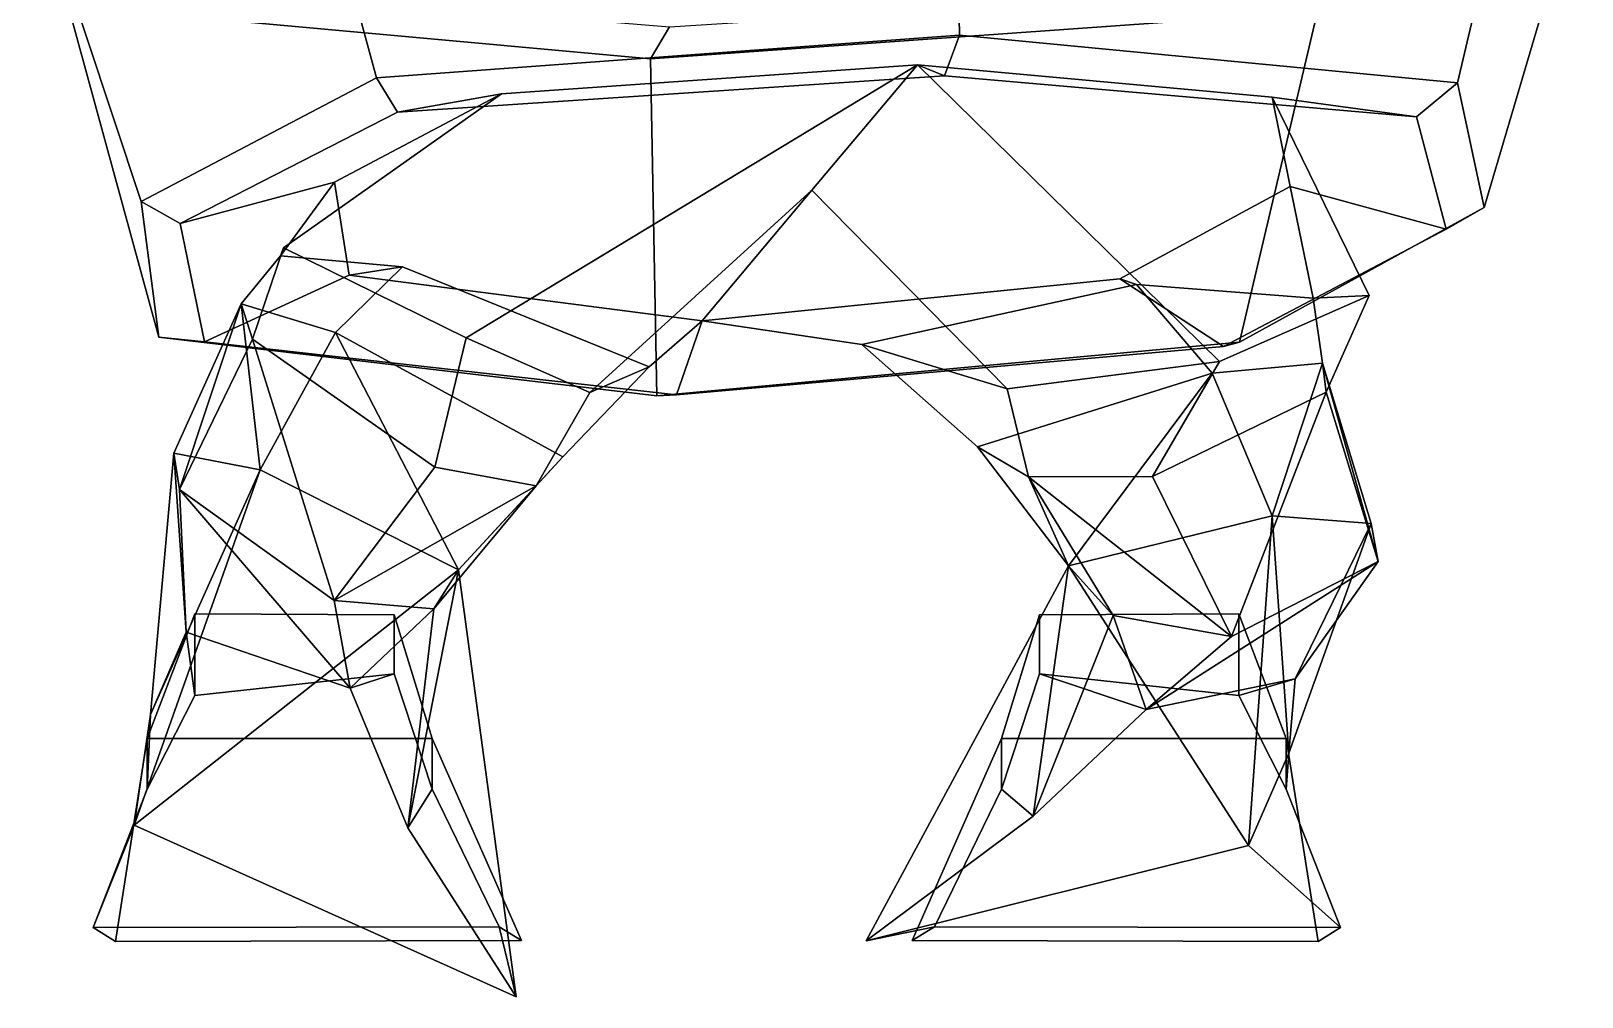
# Model space of a CAD drawing. Extents: x -203 to 349, y -162 to 313.
# Drawn here: x -105.1 to 151.6, y -162.2 to -2.4 of the extents above; entities that cross this region are included whole.
import ezdxf

# ---------------------------------------------------------------- set-up
doc = ezdxf.new("R2010")
doc.units = 0

msp = doc.modelspace()

# ---------------------------------------------------------------- linework, layer by layer
for points in [[(48.591053, -3.133392, 112.347336), (47.550957, 52.622635, 106.376625), (-62.837044, 44.681061, 96.553047), (-47.887157, -10.160828, 99.398064)], [(48.591053, -3.133392, 112.347336), (130.969498, -10.978683, 60.604141), (143.875671, 43.73584, 51.717159), (47.550957, 52.622635, 106.376625)], [(-62.837044, 44.681061, 96.553047), (-105.075882, 24.247833, 22.807369), (-86.868439, -30.608948, 24.945824), (-47.887157, -10.160828, 99.398064)], [(143.875671, 43.73584, 51.717159), (130.969498, -10.978683, 60.604141), (135.422195, -31.625404, -23.268906), (151.585922, 23.074219, -32.86245)], [(-86.868439, -30.608948, 24.945824), (-105.075882, 24.247833, 22.807369), (-98.901009, 1.758865, -68.812447), (-83.951118, -53.083031, -65.96743)], [(135.422195, -31.625404, -23.268906), (94.905533, -53.900879, -104.761345), (107.811707, 0.813644, -113.648331), (151.585922, 23.074219, -32.86245)], [(-98.901009, 1.758865, -68.812447), (-90.632927, 5.793015, -59.160622), (0.586349, -1.72374, -108.914917), (-2.57865, -7.031555, -123.483437)], [(107.811707, 0.813644, -113.648331), (-2.57865, -7.031555, -123.483437), (0.586349, -1.72374, -108.914917), (104.320915, 4.901566, -101.446014)], [(-83.951118, -53.083031, -65.96743), (-98.901009, 1.758865, -68.812447), (-2.57865, -7.031555, -123.483437), (-1.537853, -62.795242, -117.510704)], [(94.905533, -53.900879, -104.761345), (-1.537853, -62.795242, -117.510704), (-2.57865, -7.031555, -123.483437), (107.811707, 0.813644, -113.648331)], [(48.591053, -3.133392, 112.347336), (-47.887157, -10.160828, 99.398064), (-44.445248, -15.867645, 90.706596), (46.111961, -9.811508, 101.058434)], [(48.591053, -3.133392, 112.347336), (46.111961, -9.811508, 101.058434), (124.186295, -16.638733, 54.130493), (130.969498, -10.978683, 60.604141)], [(-47.887157, -10.160828, 99.398064), (-86.868439, -30.608948, 24.945824), (-80.410332, -34.253006, 23.946789), (-44.445248, -15.867645, 90.706596)], [(41.613632, -7.996857, 80.28096), (-27.220926, -12.81012, 70.864983), (-63.310005, -38.311272, 42.010693), (-33.092533, -53.172516, 69.670486)], [(46.111961, -9.811508, 101.058434), (-44.445248, -15.867645, 90.706596), (-27.220926, -12.81012, 70.864983), (41.613632, -7.996857, 80.28096)], [(24.153978, -28.776787, 0.222518), (41.613632, -7.996857, 80.28096), (-33.092533, -53.172516, 69.670486), (-12.613274, -62.230217, 14.756049)], [(56.486763, -61.598885, -0.543269), (91.600967, -57.113815, 48.163326), (41.613632, -7.996857, 80.28096), (24.153978, -28.776787, 0.222518)], [(41.613632, -7.996857, 80.28096), (91.600967, -57.113815, 48.163326), (116.361038, -46.198685, 11.68344), (100.316811, -13.393311, 43.20211)], [(46.111961, -9.811508, 101.058434), (41.613632, -7.996857, 80.28096), (100.316811, -13.393311, 43.20211), (124.186295, -16.638733, 54.130493)], [(-44.445248, -15.867645, 90.706596), (-80.410332, -34.253006, 23.946789), (-54.856361, -27.418869, 17.631599), (-27.220926, -12.81012, 70.864983)], [(-27.220926, -12.81012, 70.864983), (-54.856361, -27.418869, 17.631599), (-63.792519, -39.606247, 3.599524), (-63.310005, -38.311272, 42.010693)], [(130.969498, -10.978683, 60.604141), (124.186295, -16.638733, 54.130493), (129.098938, -35.211014, -21.49567), (135.422195, -31.625404, -23.268906)], [(100.316811, -13.393311, 43.20211), (116.361038, -46.198685, 11.68344), (107.077698, -46.592865, -26.663471), (103.285622, -28.141998, -16.669321)], [(124.186295, -16.638733, 54.130493), (100.316811, -13.393311, 43.20211), (103.285622, -28.141998, -16.669321), (129.098938, -35.211014, -21.49567)], [(-80.410332, -34.253006, 23.946789), (-76.36026, -53.851898, -55.634552), (-52.43959, -42.824585, -44.771141), (-54.856361, -27.418869, 17.631599)], [(-54.856361, -27.418869, 17.631599), (-52.43959, -42.824585, -44.771141), (-43.590691, -41.443855, -31.960762), (-63.792519, -39.606247, 3.599524)], [(103.285622, -28.141998, -16.669321), (107.077698, -46.592865, -26.663471), (77.888206, -44.346863, -56.467449), (75.098145, -43.407768, -72.434013)], [(129.098938, -35.211014, -21.49567), (103.285622, -28.141998, -16.669321), (75.098145, -43.407768, -72.434013), (92.271286, -54.622986, -92.210655)], [(-86.868439, -30.608948, 24.945824), (-83.951118, -53.083031, -65.96743), (-76.36026, -53.851898, -55.634552), (-80.410332, -34.253006, 23.946789)], [(5.994653, -50.38945, -83.044144), (24.153978, -28.776787, 0.222518), (-12.613274, -62.230217, 14.756049), (-2.755122, -57.991867, -44.13176)], [(56.486763, -61.598885, -0.543269), (24.153978, -28.776787, 0.222518), (5.994653, -50.38945, -83.044144), (32.411991, -54.264847, -56.6842)], [(135.422195, -31.625404, -23.268906), (129.098938, -35.211014, -21.49567), (92.271286, -54.622986, -92.210655), (94.905533, -53.900879, -104.761345)], [(-68.416885, -53.378174, 12.289372), (-63.310005, -38.311272, 42.010693), (-63.792519, -39.606247, 3.599524), (-70.322411, -47.573235, -6.163415)], [(-38.227013, -74.55378, 33.946892), (-33.092533, -53.172516, 69.670486), (-63.310005, -38.311272, 42.010693), (-68.416885, -53.378174, 12.289372)], [(-70.322411, -47.573235, -6.163415), (-63.792519, -39.606247, 3.599524), (-43.590691, -41.443855, -31.960762), (-54.672939, -52.272316, -18.940952)], [(-76.36026, -53.851898, -55.634552), (1.750096, -62.609612, -102.355759), (5.994653, -50.38945, -83.044144), (-52.43959, -42.824585, -44.771141)], [(-54.672939, -52.272316, -18.940952), (-43.590691, -41.443855, -31.960762), (-2.755122, -57.991867, -44.13176), (-17.082483, -72.852455, -14.099767)], [(-52.43959, -42.824585, -44.771141), (5.994653, -50.38945, -83.044144), (-2.755122, -57.991867, -44.13176), (-43.590691, -41.443855, -31.960762)], [(92.271286, -54.622986, -92.210655), (75.098145, -43.407768, -72.434013), (5.994653, -50.38945, -83.044144), (1.750096, -62.609612, -102.355759)], [(75.098145, -43.407768, -72.434013), (77.888206, -44.346863, -56.467449), (32.411991, -54.264847, -56.6842), (5.994653, -50.38945, -83.044144)], [(90.396484, -59.009567, -43.529022), (51.53257, -71.222549, -30.661905), (32.411991, -54.264847, -56.6842), (77.888206, -44.346863, -56.467449)], [(108.656494, -57.348579, -34.115097), (90.396484, -59.009567, -43.529022), (77.888206, -44.346863, -56.467449), (107.077698, -46.592865, -26.663471)], [(80.533333, -76.10218, 12.793669), (109.246986, -62.18132, -15.282907), (116.361038, -46.198685, 11.68344), (91.600967, -57.113815, 48.163326)], [(109.246986, -62.18132, -15.282907), (108.656494, -57.348579, -34.115097), (107.077698, -46.592865, -26.663471), (116.361038, -46.198685, 11.68344)], [(-80.526131, -78.258621, 18.783102), (-70.322411, -47.573235, -6.163415), (-81.417908, -72.262474, 2.40772)], [(-81.417908, -72.262474, 2.40772), (-70.322411, -47.573235, -6.163415), (-67.133369, -74.981781, -9.065192)], [(-80.526131, -78.258621, 18.783102), (-68.416885, -53.378174, 12.289372), (-70.322411, -47.573235, -6.163415)], [(-67.133369, -74.981781, -9.065192), (-70.322411, -47.573235, -6.163415), (-54.672939, -52.272316, -18.940952)], [(-83.951118, -53.083031, -65.96743), (-1.537853, -62.795242, -117.510704), (1.750096, -62.609612, -102.355759), (-76.36026, -53.851898, -55.634552)], [(-54.930916, -96.61544, 37.781956), (-68.416885, -53.378174, 12.289372), (-80.526131, -78.258621, 18.783102)], [(-54.930916, -96.61544, 37.781956), (-38.227013, -74.55378, 33.946892), (-68.416885, -53.378174, 12.289372)], [(-67.133369, -74.981781, -9.065192), (-54.672939, -52.272316, -18.940952), (-34.326672, -91.57415, -5.061574)], [(-34.326672, -91.57415, -5.061574), (-54.672939, -52.272316, -18.940952), (-17.082483, -72.852455, -14.099767)], [(-38.227013, -74.55378, 33.946892), (-21.500483, -77.64975, 12.923504), (-12.613274, -62.230217, 14.756049), (-33.092533, -53.172516, 69.670486)], [(94.905533, -53.900879, -104.761345), (92.271286, -54.622986, -92.210655), (1.750096, -62.609612, -102.355759), (-1.537853, -62.795242, -117.510704)], [(59.980625, -76.172699, -4.623509), (56.486763, -61.598885, -0.543269), (32.411991, -54.264847, -56.6842), (51.53257, -71.222549, -30.661905)], [(-21.500483, -77.64975, 12.923504), (-17.082483, -72.852455, -14.099767), (-2.755122, -57.991867, -44.13176), (-12.613274, -62.230217, 14.756049)], [(66.593781, -90.866173, -23.22225), (51.53257, -71.222549, -30.661905), (90.396484, -59.009567, -43.529022)], [(80.533333, -76.10218, 12.793669), (91.600967, -57.113815, 48.163326), (56.486763, -61.598885, -0.543269), (59.980625, -76.172699, -4.623509)], [(100.333244, -82.5895, -34.616001), (66.593781, -90.866173, -23.22225), (90.396484, -59.009567, -43.529022)], [(100.333244, -82.5895, -34.616001), (90.396484, -59.009567, -43.529022), (108.656494, -57.348579, -34.115097)], [(116.714691, -83.909363, -26.689054), (100.333244, -82.5895, -34.616001), (108.656494, -57.348579, -34.115097)], [(117.878578, -90.19442, -10.516726), (108.656494, -57.348579, -34.115097), (109.246986, -62.18132, -15.282907)], [(117.878578, -90.19442, -10.516726), (116.714691, -83.909363, -26.689054), (108.656494, -57.348579, -34.115097)], [(93.586594, -102.566048, 13.853555), (109.246986, -62.18132, -15.282907), (80.533333, -76.10218, 12.793669)], [(93.586594, -102.566048, 13.853555), (117.878578, -90.19442, -10.516726), (109.246986, -62.18132, -15.282907)], [(66.593781, -90.866173, -23.22225), (59.980625, -76.172699, -4.623509), (51.53257, -71.222549, -30.661905)], [(-85.315407, -115.476593, -29.088062), (-79.412788, -101.858772, -5.447967), (-81.417908, -72.262474, 2.40772)], [(-85.315407, -115.476593, -29.088062), (-81.417908, -72.262474, 2.40772), (-67.133369, -74.981781, -9.065192)], [(-79.412788, -101.858772, -5.447967), (-80.526131, -78.258621, 18.783102), (-81.417908, -72.262474, 2.40772)], [(-34.326672, -91.57415, -5.061574), (-17.082483, -72.852455, -14.099767), (-21.500483, -77.64975, 12.923504)], [(-88.007584, -133.790421, -62.566517), (-85.315407, -115.476593, -29.088062), (-67.133369, -74.981781, -9.065192)], [(-88.007584, -133.790421, -62.566517), (-67.133369, -74.981781, -9.065192), (-34.326672, -91.57415, -5.061574)], [(-54.930916, -96.61544, 37.781956), (-21.500483, -77.64975, 12.923504), (-38.227013, -74.55378, 33.946892)], [(93.586594, -102.566048, 13.853555), (80.533333, -76.10218, 12.793669), (59.980625, -76.172699, -4.623509)], [(93.586594, -102.566048, 13.853555), (59.980625, -76.172699, -4.623509), (73.993835, -99.109962, -0.360748)], [(73.993835, -99.109962, -0.360748), (59.980625, -76.172699, -4.623509), (66.593781, -90.866173, -23.22225)], [(-52.246838, -111.116081, 13.549077), (-54.930916, -96.61544, 37.781956), (-80.526131, -78.258621, 18.783102)], [(-79.412788, -101.858772, -5.447967), (-52.246838, -111.116081, 13.549077), (-80.526131, -78.258621, 18.783102)], [(-54.930916, -96.61544, 37.781956), (-38.424328, -97.990921, 19.341381), (-21.500483, -77.64975, 12.923504)], [(-38.424328, -97.990921, 19.341381), (-34.326672, -91.57415, -5.061574), (-21.500483, -77.64975, 12.923504)], [(96.379051, -137.144943, -91.199722), (66.593781, -90.866173, -23.22225), (100.333244, -82.5895, -34.616001)], [(96.379051, -137.144943, -91.199722), (100.333244, -82.5895, -34.616001), (103.056999, -121.896881, -58.104919)], [(103.056999, -121.896881, -58.104919), (100.333244, -82.5895, -34.616001), (116.714691, -83.909363, -26.689054)], [(103.056999, -121.896881, -58.104919), (116.714691, -83.909363, -26.689054), (104.134727, -109.559151, -33.906082)], [(104.134727, -109.559151, -33.906082), (116.714691, -83.909363, -26.689054), (117.878578, -90.19442, -10.516726)], [(-24.76948, -162.198868, -45.626587), (-88.007584, -133.790421, -62.566517), (-34.326672, -91.57415, -5.061574)], [(-24.76948, -162.198868, -45.626587), (-34.326672, -91.57415, -5.061574), (-42.70776, -134.240265, -16.274488)], [(-42.70776, -134.240265, -16.274488), (-34.326672, -91.57415, -5.061574), (-38.424328, -97.990921, 19.341381)], [(33.155293, -152.911514, -63.450279), (60.761375, -132.292053, -38.061623), (66.593781, -90.866173, -23.22225)], [(33.155293, -152.911514, -63.450279), (66.593781, -90.866173, -23.22225), (96.379051, -137.144943, -91.199722)], [(60.761375, -132.292053, -38.061623), (73.993835, -99.109962, -0.360748), (66.593781, -90.866173, -23.22225)], [(104.134727, -109.559151, -33.906082), (117.878578, -90.19442, -10.516726), (79.461189, -114.632278, -10.720034)], [(79.461189, -114.632278, -10.720034), (117.878578, -90.19442, -10.516726), (93.586594, -102.566048, 13.853555)], [(-52.246838, -111.116081, 13.549077), (-38.424328, -97.990921, 19.341381), (-54.930916, -96.61544, 37.781956)], [(-85.828682, -119.444244, 87.193542), (-77.992378, -98.812729, 72.378044), (-77.992386, -112.334427, 20.523802), (-85.82869, -127.827744, 28.301941)], [(-38.688744, -119.444244, 87.193542), (-45.002869, -98.998032, 72.378044), (-77.992378, -98.812729, 72.378044), (-85.828682, -119.444244, 87.193542)], [(-45.002869, -98.998032, 72.378044), (-45.002869, -108.736435, 20.523802), (-77.992386, -112.334427, 20.523802), (-77.992378, -98.812729, 72.378044)], [(-42.70776, -134.240265, -16.274488), (-38.424328, -97.990921, 19.341381), (-52.246838, -111.116081, 13.549077)], [(-38.688744, -119.444244, 87.193542), (-38.688744, -127.827744, 28.301941), (-45.002869, -108.736435, 20.523802), (-45.002869, -98.998032, 72.378044)], [(55.514133, -119.444244, 61.473), (61.828255, -98.998032, 46.657501), (61.828251, -108.736435, -5.196744), (55.51413, -127.827744, 2.581397)], [(55.514133, -119.444244, 61.473), (102.654083, -119.444244, 61.473), (94.817772, -98.812729, 46.657501), (61.828255, -98.998032, 46.657501)], [(60.761375, -132.292053, -38.061623), (79.461189, -114.632278, -10.720034), (73.993835, -99.109962, -0.360748)], [(61.828255, -98.998032, 46.657501), (94.817772, -98.812729, 46.657501), (94.817764, -112.334427, -5.196744), (61.828251, -108.736435, -5.196744)], [(79.461189, -114.632278, -10.720034), (93.586594, -102.566048, 13.853555), (73.993835, -99.109962, -0.360748)], [(102.654083, -119.444244, 61.473), (102.654076, -127.827744, 2.581397), (94.817764, -112.334427, -5.196744), (94.817772, -98.812729, 46.657501)], [(-85.315407, -115.476593, -29.088062), (-85.82869, -127.827744, 28.301941), (-77.992386, -112.334427, 20.523802), (-79.412788, -101.858772, -5.447967)], [(-52.246838, -111.116081, 13.549077), (-79.412788, -101.858772, -5.447967), (-77.992386, -112.334427, 20.523802), (-45.002869, -108.736435, 20.523802)], [(-42.70776, -134.240265, -16.274488), (-52.246838, -111.116081, 13.549077), (-45.002869, -108.736435, 20.523802), (-38.688744, -127.827744, 28.301941)], [(60.761375, -132.292053, -38.061623), (55.51413, -127.827744, 2.581397), (61.828251, -108.736435, -5.196744), (79.461189, -114.632278, -10.720034)], [(79.461189, -114.632278, -10.720034), (61.828251, -108.736435, -5.196744), (94.817764, -112.334427, -5.196744), (104.134727, -109.559151, -33.906082)], [(103.056999, -121.896881, -58.104919), (104.134727, -109.559151, -33.906082), (94.817764, -112.334427, -5.196744), (102.654076, -127.827744, 2.581397)], [(-88.007584, -133.790421, -62.566517), (-94.809128, -150.723206, 20.894196), (-85.82869, -127.827744, 28.301941), (-85.315407, -115.476593, -29.088062)], [(-91.105255, -153.02951, 87.193542), (-85.828682, -119.444244, 87.193542), (-85.82869, -127.827744, 28.301941), (-94.809128, -150.723206, 20.894196)], [(-23.92186, -152.844193, 87.193542), (-38.688744, -119.444244, 87.193542), (-85.828682, -119.444244, 87.193542), (-91.105255, -153.02951, 87.193542)], [(-23.92186, -152.844193, 87.193542), (-27.625732, -150.61731, 17.190315), (-38.688744, -127.827744, 28.301941), (-38.688744, -119.444244, 87.193542)], [(40.74725, -152.844193, 61.473), (107.930649, -153.02951, 61.473), (102.654083, -119.444244, 61.473), (55.514133, -119.444244, 61.473)], [(40.74725, -152.844193, 61.473), (55.514133, -119.444244, 61.473), (55.51413, -127.827744, 2.581397), (44.451118, -150.61731, -8.530229)], [(107.930649, -153.02951, 61.473), (111.634506, -150.723206, -4.826349), (102.654076, -127.827744, 2.581397), (102.654083, -119.444244, 61.473)], [(96.379051, -137.144943, -91.199722), (103.056999, -121.896881, -58.104919), (102.654076, -127.827744, 2.581397), (111.634506, -150.723206, -4.826349)], [(-24.76948, -162.198868, -45.626587), (-42.70776, -134.240265, -16.274488), (-38.688744, -127.827744, 28.301941), (-27.625732, -150.61731, 17.190315)], [(33.155293, -152.911514, -63.450279), (44.451118, -150.61731, -8.530229), (55.51413, -127.827744, 2.581397), (60.761375, -132.292053, -38.061623)], [(-88.007584, -133.790421, -62.566517), (-24.76948, -162.198868, -45.626587), (-27.625732, -150.61731, 17.190315), (-94.809128, -150.723206, 20.894196)], [(96.379051, -137.144943, -91.199722), (111.634506, -150.723206, -4.826349), (44.451118, -150.61731, -8.530229), (33.155293, -152.911514, -63.450279)], [(-91.105255, -153.02951, 87.193542), (-94.809128, -150.723206, 20.894196), (-27.625732, -150.61731, 17.190315), (-23.92186, -152.844193, 87.193542)], [(107.930649, -153.02951, 61.473), (40.74725, -152.844193, 61.473), (44.451118, -150.61731, -8.530229), (111.634506, -150.723206, -4.826349)]]:
    msp.add_3dface(points)

doc.saveas('drawing.dxf')
